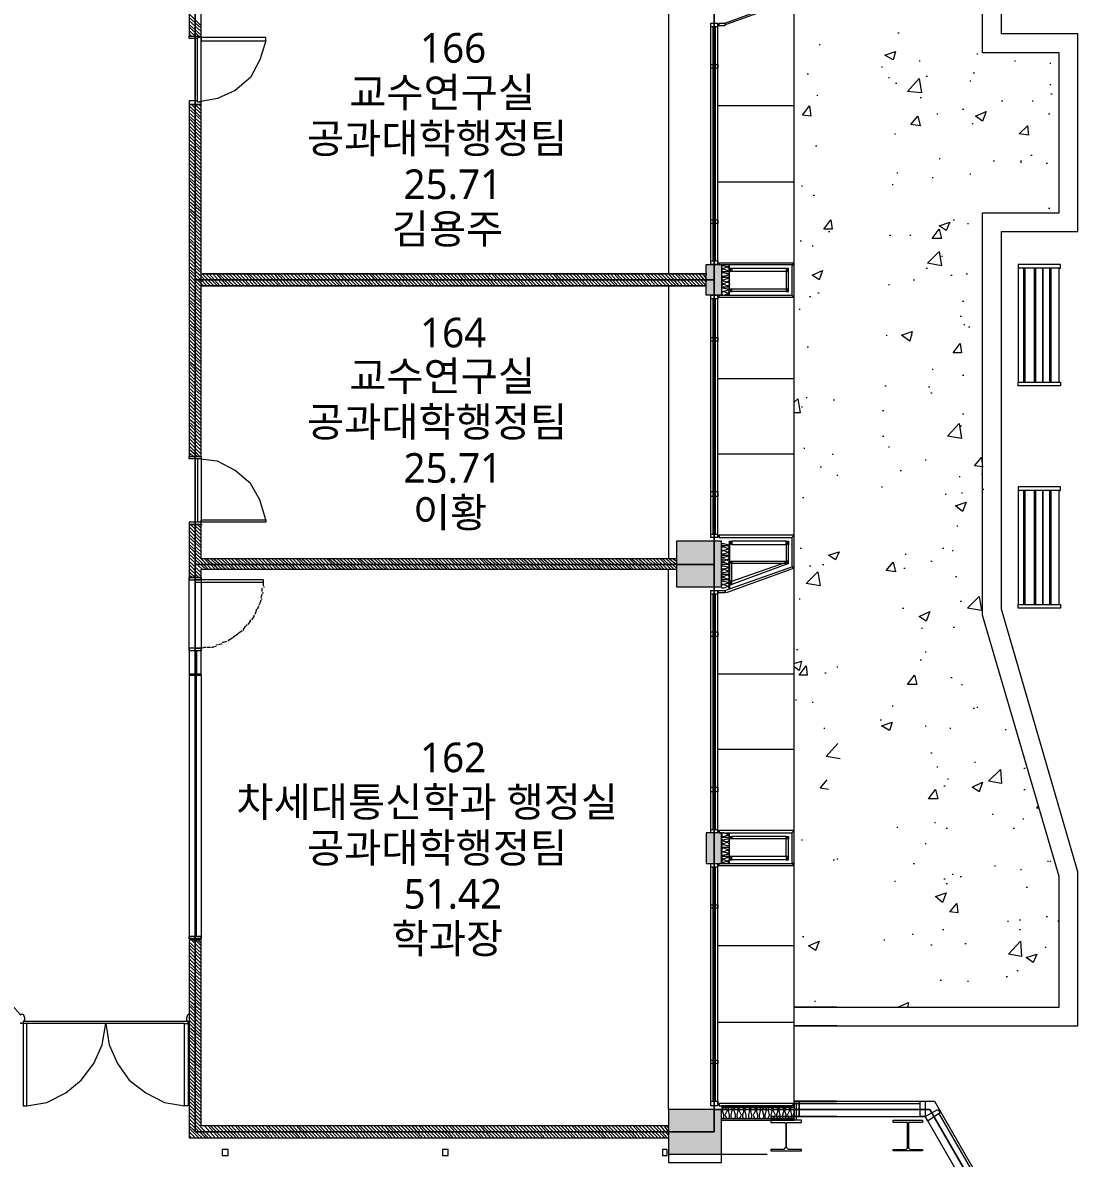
# Model space of a CAD drawing. Header units: millimetres. Extents: x -4011 to 126995, y -1911 to 106700.
# Drawn here: x 71821 to 85998, y 64624 to 79624 of the extents above; entities that cross this region are included whole.
import ezdxf

# ---------------------------------------------------------------- set-up
doc = ezdxf.new("R2010")
doc.units = ezdxf.units.MM
for name, color, linetype in [('PDF_문자', 7, 'Continuous'), ('PDF_솔리드 채우기', 7, 'Continuous'), ('PDF_형상', 7, 'Continuous')]:
    doc.layers.add(name, color=color, linetype=linetype)
doc.styles.add('PDF 맑은 고딕', font='malgun.ttf')

msp = doc.modelspace()

# ---------------------------------------------------------------- linework, layer by layer
at = {"layer": 'PDF_솔리드 채우기', "transparency": 33554559}
for points in [[(80845, 76430), (80907, 76430), (80907, 76430)], [(80845, 76430), (80907, 76430), (80907, 76430)], [(80845, 76430), (80907, 76430), (80907, 76430)], [(80845, 76430), (81000, 76430), (81000, 76430)], [(80845, 76430), (80907, 76430), (81000, 76430)], [(80845, 76430), (81016, 76430), (81016, 76430)], [(80845, 76430), (81016, 76430), (81016, 76430)], [(80845, 76430), (80845, 76026), (81047, 76026)], [(80845, 76430), (81047, 76430), (81047, 76026)], [(81000, 76430), (81016, 76430), (81016, 76430)], [(81000, 76430), (81016, 76430), (81016, 76430)], [(81000, 76430), (81016, 76430), (81016, 76430)], [(81016, 76430), (81047, 76430), (81047, 76430)], [(80845, 76026), (81047, 76026), (81047, 76026)], [(80456, 72777), (81047, 72777), (81047, 72777)], [(80456, 72777), (80456, 72171), (81047, 72171)], [(80456, 72777), (81047, 72777), (81047, 72171)], [(80456, 72171), (81047, 72171), (81047, 72171)], [(80845, 68922), (81047, 68922), (81047, 68922)], [(80845, 68922), (80845, 68518), (81047, 68518)], [(80845, 68922), (81047, 68922), (81047, 68518)], [(80845, 68518), (81047, 68518), (81047, 68518)], [(80347, 65269), (81047, 65269), (81047, 65269)], [(80347, 65269), (80347, 64679), (81047, 64679)], [(80347, 65269), (81047, 65269), (81047, 64679)], [(80347, 64679), (81047, 64679), (81047, 64679)]]:
    msp.add_solid(points, dxfattribs=at)
at = {"layer": 'PDF_형상', "lineweight": 5}
for points in [[(82570, 66373), (82010, 66373), (85756, 66373), (85756, 68409), (84746, 71876), (84746, 76865), (85756, 76865), (85756, 79477), (84746, 79477), (84746, 84466), (85756, 87933), (85756, 88974), (81047, 88974), (82570, 88974)], [(82570, 66622), (82010, 66622), (85508, 66622), (85508, 68347), (84497, 71798), (84497, 77114), (85508, 77114), (85508, 79228), (84497, 79228), (84497, 84544), (85508, 87995), (85508, 88725), (81047, 88725)], [(79321, 38969), (79321, 42668), (82959, 42668), (82959, 38969), (95938, 46539), (94570, 47005), (94399, 46912), (83798, 65269), (80953, 65269), (80953, 64974), (74098, 64974), (74098, 87731)], [(80953, 87731), (80953, 65269), (83798, 65269), (94399, 46912), (94570, 47005), (95938, 46539), (82959, 38969)], [(80456, 80052), (74176, 80052), (74176, 80503), (74021, 80503), (74021, 79446), (74176, 79446), (74176, 79896), (80456, 79896)], [(80347, 79896), (80347, 76306), (80487, 76150)], [(82010, 76446), (82010, 79927)], [(74021, 79741), (74176, 79585)], [(74021, 79694), (74176, 79554)], [(74021, 79648), (74176, 79508)], [(74021, 79601), (74176, 79461)], [(74021, 79570), (74145, 79446)], [(74021, 79523), (74098, 79446)], [(80907, 76430), (80907, 79617)], [(80938, 76477), (80938, 79570)], [(80969, 76477), (80969, 79570)], [(81000, 76430), (81000, 79617)], [(74021, 79477), (74052, 79446)], [(75031, 79383), (74953, 79135), (74829, 78902), (74627, 78731), (74394, 78622), (74130, 78575), (74130, 79430)], [(74176, 78575), (74176, 79430)], [(83378, 79492), (83394, 79492)], [(82337, 79337), (82352, 79337)], [(84420, 79212), (84435, 79212)], [(83658, 79119), (83674, 79119)], [(84917, 79119), (84933, 79119)], [(85383, 79088), (85399, 79088)], [(82181, 78948), (82197, 78948)], [(83161, 79041), (83176, 79041)], [(83254, 78902), (83269, 78902)], [(83751, 78917), (83767, 78917)], [(84373, 78964), (84389, 78964)], [(83347, 78824), (83363, 78824)], [(84326, 78855), (84342, 78855)], [(85383, 78808), (85399, 78808)], [(82306, 78668), (82321, 78668)], [(83674, 78637), (83689, 78637)], [(85399, 78684), (85415, 78684)], [(74021, 78528), (74176, 78373)], [(74021, 78482), (74176, 78342)], [(74052, 78544), (74176, 78420)], [(74098, 78544), (74176, 78466)], [(74145, 78544), (74176, 78513)], [(82010, 78528), (81000, 78528)], [(84233, 78482), (84249, 78482)], [(84746, 78591), (84762, 78591)], [(85150, 78591), (85166, 78591)], [(74021, 78435), (74176, 78295)], [(74021, 78389), (74176, 78249)], [(74021, 78358), (74176, 78202)], [(74021, 78311), (74176, 78155)], [(83891, 78420), (83907, 78420)], [(85368, 78420), (85383, 78420)], [(74021, 78264), (74176, 78109)], [(74021, 78218), (74176, 78062)], [(74021, 78171), (74176, 78016)], [(83332, 78155), (83347, 78155)], [(84358, 78295), (84373, 78295)], [(74021, 78124), (74176, 77969)], [(74021, 78078), (74176, 77938)], [(74021, 78031), (74176, 77891)], [(82290, 78000), (82306, 78000)], [(74021, 77984), (74176, 77845)], [(74021, 77953), (74176, 77798)], [(74021, 77907), (74176, 77751)], [(74021, 77860), (74176, 77705)], [(85135, 77876), (85150, 77876)], [(74021, 77813), (74176, 77658)], [(74021, 77767), (74176, 77611)], [(74021, 77720), (74176, 77565)], [(83922, 77829), (83938, 77829)], [(84637, 77798), (84653, 77798)], [(84995, 77798), (85010, 77798)], [(84995, 77782), (85010, 77782)], [(85337, 77767), (85352, 77767)], [(74021, 77674), (74176, 77534)], [(74021, 77627), (74176, 77487)], [(74021, 77580), (74176, 77440)], [(83363, 77642), (83378, 77642)], [(83829, 77580), (83845, 77580)], [(84326, 77627), (84342, 77627)], [(74021, 77549), (74176, 77394)], [(74021, 77503), (74176, 77347)], [(74021, 77456), (74176, 77301)], [(74021, 77409), (74176, 77254)], [(82010, 77518), (81000, 77518)], [(82104, 77471), (82119, 77471)], [(83301, 77487), (83316, 77487)], [(74021, 77363), (74176, 77207)], [(74021, 77316), (74176, 77161)], [(74021, 77269), (74176, 77130)], [(82259, 77347), (82275, 77347)], [(74021, 77223), (74176, 77083)], [(74021, 77176), (74176, 77036)], [(74021, 77145), (74176, 76990)], [(85368, 77176), (85383, 77176)], [(74021, 77098), (74176, 76943)], [(74021, 77052), (74176, 76896)], [(74021, 77005), (74176, 76850)], [(74021, 76959), (74176, 76803)], [(84109, 77021), (84124, 77021)], [(84295, 76974), (84311, 76974)], [(74021, 76912), (74176, 76756)], [(74021, 76865), (74176, 76725)], [(74021, 76819), (74176, 76679)], [(82461, 76865), (82477, 76865)], [(83269, 76819), (83285, 76819)], [(83534, 76819), (83549, 76819)], [(74021, 76772), (74176, 76632)], [(74021, 76741), (74176, 76585)], [(74021, 76694), (74176, 76539)], [(82088, 76741), (82104, 76741)], [(82244, 76679), (82259, 76679)], [(74021, 76648), (74176, 76492)], [(74021, 76601), (74176, 76446)], [(74021, 76554), (74176, 76399)], [(74021, 76508), (74176, 76352)], [(83953, 76539), (83969, 76539)], [(74021, 76461), (74176, 76321)], [(74021, 76415), (74176, 76275), (74301, 76150)], [(74021, 76368), (74176, 76228), (74254, 76150)], [(81155, 76337), (81187, 76383), (81187, 76337), (81155, 76337), (81155, 76383), (81187, 76383), (81902, 76383), (81933, 76383), (81902, 76337), (81933, 76337), (81933, 76383)], [(81902, 76383), (81902, 76337), (81902, 76104)], [(83751, 76383), (83767, 76383)], [(85508, 74876), (85508, 76383), (85523, 76383), (85523, 76430), (84964, 76430), (84964, 76383), (84979, 76383)], [(85508, 76383), (84964, 76383), (84964, 74876), (84979, 74876)], [(85041, 74876), (85041, 76383)], [(85057, 74876), (85057, 76383)], [(85181, 74876), (85181, 76383)], [(85197, 76383), (85197, 74876)], [(85383, 74876), (85383, 76383)], [(85399, 76383), (85399, 74876)], [(74021, 76337), (74176, 76181), (74207, 76150)], [(74021, 76290), (74176, 76135)], [(74021, 76244), (74176, 76088)], [(74176, 76306), (80845, 76306), (80845, 76290)], [(80705, 76306), (80845, 76150), (74176, 76150), (80845, 76150)], [(80845, 76306), (74192, 76306), (74347, 76150)], [(74238, 76306), (74394, 76150)], [(74285, 76306), (74425, 76150)], [(74332, 76306), (74471, 76150)], [(74378, 76306), (74518, 76150)], [(74409, 76306), (74565, 76150)], [(74456, 76306), (74611, 76150)], [(74503, 76306), (74658, 76150)], [(74549, 76306), (74705, 76150)], [(74596, 76306), (74751, 76150)], [(74642, 76306), (74798, 76150)], [(74689, 76306), (74829, 76150)], [(74736, 76306), (74876, 76150)], [(74782, 76306), (74922, 76150)], [(74813, 76306), (74969, 76150)], [(74860, 76306), (75016, 76150)], [(74907, 76306), (75062, 76150)], [(74953, 76306), (75109, 76150)], [(75000, 76306), (75155, 76150)], [(75047, 76306), (75202, 76150)], [(75093, 76306), (75233, 76150)], [(75140, 76306), (75280, 76150)], [(75187, 76306), (75326, 76150)], [(75218, 76306), (75373, 76150)], [(75264, 76306), (75420, 76150)], [(75311, 76306), (75466, 76150)], [(75358, 76306), (75513, 76150)], [(75404, 76306), (75560, 76150)], [(75451, 76306), (75606, 76150)], [(75497, 76306), (75637, 76150)], [(75544, 76306), (75684, 76150)], [(75591, 76306), (75731, 76150)], [(75622, 76306), (75777, 76150)], [(75668, 76306), (75824, 76150)], [(75715, 76306), (75870, 76150)], [(75762, 76306), (75917, 76150)], [(75808, 76306), (75964, 76150)], [(75855, 76306), (76010, 76150)], [(75902, 76306), (76041, 76150)], [(75948, 76306), (76088, 76150)], [(75995, 76306), (76135, 76150)], [(76026, 76306), (76181, 76150)], [(76073, 76306), (76228, 76150)], [(76119, 76306), (76275, 76150)], [(76166, 76306), (76321, 76150)], [(76212, 76306), (76368, 76150)], [(76259, 76306), (76415, 76150)], [(76306, 76306), (76446, 76150)], [(76352, 76306), (76492, 76150)], [(76399, 76306), (76539, 76150)], [(76430, 76306), (76585, 76150)], [(76477, 76306), (76632, 76150)], [(76523, 76306), (76679, 76150)], [(76570, 76306), (76725, 76150)], [(76617, 76306), (76772, 76150)], [(76663, 76306), (76819, 76150)], [(76710, 76306), (76850, 76150)], [(76756, 76306), (76896, 76150)], [(76803, 76306), (76943, 76150)], [(76834, 76306), (76990, 76150)], [(76881, 76306), (77036, 76150)], [(76927, 76306), (77083, 76150)], [(76974, 76306), (77130, 76150)], [(77021, 76306), (77176, 76150)], [(77067, 76306), (77223, 76150)], [(77114, 76306), (77254, 76150)], [(77161, 76306), (77301, 76150)], [(77207, 76306), (77347, 76150)], [(77238, 76306), (77394, 76150)], [(77285, 76306), (77440, 76150)], [(77332, 76306), (77487, 76150)], [(77378, 76306), (77534, 76150)], [(77425, 76306), (77580, 76150)], [(77471, 76306), (77627, 76150)], [(77518, 76306), (77658, 76150)], [(77565, 76306), (77705, 76150)], [(77611, 76306), (77751, 76150)], [(77642, 76306), (77798, 76150)], [(77689, 76306), (77845, 76150)], [(77736, 76306), (77891, 76150)], [(77782, 76306), (77938, 76150)], [(77829, 76306), (77984, 76150)], [(77876, 76306), (78031, 76150)], [(77922, 76306), (78062, 76150)], [(77969, 76306), (78109, 76150)], [(78016, 76306), (78155, 76150)], [(78047, 76306), (78202, 76150)], [(78093, 76306), (78249, 76150)], [(78140, 76306), (78295, 76150)], [(78187, 76306), (78342, 76150)], [(78233, 76306), (78389, 76150)], [(78280, 76306), (78435, 76150)], [(78326, 76306), (78466, 76150)], [(78373, 76306), (78513, 76150)], [(78420, 76306), (78560, 76150)], [(78451, 76306), (78606, 76150)], [(78497, 76306), (78653, 76150)], [(78544, 76306), (78699, 76150)], [(78591, 76306), (78746, 76150)], [(78637, 76306), (78793, 76150)], [(78684, 76306), (78839, 76150)], [(78731, 76306), (78870, 76150)], [(78777, 76306), (78917, 76150)], [(78824, 76306), (78964, 76150)], [(78855, 76306), (79010, 76150)], [(78902, 76306), (79057, 76150)], [(78948, 76306), (79104, 76150)], [(78995, 76306), (79150, 76150)], [(79041, 76306), (79197, 76150)], [(79088, 76306), (79244, 76150)], [(79135, 76306), (79275, 76150)], [(79181, 76306), (79321, 76150)], [(79228, 76306), (79368, 76150)], [(79259, 76306), (79415, 76150)], [(79306, 76306), (79461, 76150)], [(79352, 76306), (79508, 76150)], [(79399, 76306), (79554, 76150)], [(79446, 76306), (79601, 76150)], [(79492, 76306), (79648, 76150)], [(79539, 76306), (79679, 76150)], [(79585, 76306), (79725, 76150)], [(79632, 76306), (79772, 76150)], [(79663, 76306), (79819, 76150)], [(79710, 76306), (79865, 76150)], [(79756, 76306), (79912, 76150)], [(79803, 76306), (79959, 76150)], [(79850, 76306), (80005, 76150)], [(79896, 76306), (80052, 76150)], [(79943, 76306), (80083, 76150)], [(79990, 76306), (80130, 76150)], [(80036, 76306), (80176, 76150)], [(80067, 76306), (80223, 76150)], [(80114, 76306), (80269, 76150)], [(80161, 76306), (80316, 76150)], [(80207, 76306), (80363, 76150)], [(80254, 76306), (80409, 76150)], [(80301, 76306), (80456, 76150)], [(80394, 76306), (80534, 76150)], [(80440, 76306), (80580, 76150)], [(80471, 76306), (80627, 76150)], [(80518, 76306), (80674, 76150)], [(80565, 76306), (80720, 76150)], [(80611, 76306), (80767, 76150)], [(80658, 76306), (80813, 76150)], [(80751, 76306), (80845, 76197)], [(80798, 76306), (80845, 76244)], [(81902, 76337), (81187, 76337)], [(81933, 76104), (81933, 76337)], [(83580, 76228), (83596, 76228)], [(84078, 76290), (84093, 76290)], [(84280, 76306), (84295, 76306)], [(74021, 76197), (74176, 76041)], [(74021, 76150), (74176, 75995)], [(74021, 76104), (74176, 75948)], [(74021, 76057), (74176, 75917)], [(80347, 76150), (80347, 72544)], [(81902, 76073), (81187, 76073), (81155, 76104)], [(81933, 76073), (81902, 76104), (81187, 76104)], [(82321, 76057), (82337, 76057)], [(83254, 76166), (83269, 76166)], [(74021, 76010), (74176, 75870)], [(74021, 75964), (74176, 75824)], [(74021, 75933), (74176, 75777)], [(80907, 72824), (80907, 76026)], [(80938, 72870), (80938, 75979)], [(80969, 72870), (80969, 75979)], [(81000, 72824), (81000, 76026)], [(82010, 72855), (82010, 75995)], [(82212, 76010), (82228, 76010)], [(84233, 75948), (84249, 75948)], [(74021, 75886), (74176, 75731)], [(74021, 75839), (74176, 75684)], [(74021, 75793), (74176, 75637)], [(82073, 75839), (82088, 75839)], [(74021, 75746), (74176, 75591)], [(74021, 75699), (74176, 75544)], [(74021, 75653), (74176, 75513)], [(74021, 75606), (74176, 75466)], [(84202, 75746), (84218, 75746)], [(84249, 75637), (84264, 75637)], [(84311, 75606), (84326, 75606)], [(74021, 75560), (74176, 75420)], [(74021, 75528), (74176, 75373)], [(74021, 75482), (74176, 75326)], [(83223, 75497), (83238, 75497)], [(83549, 75497), (83565, 75497)], [(74021, 75435), (74176, 75280)], [(74021, 75389), (74176, 75233)], [(74021, 75342), (74176, 75187)], [(82181, 75342), (82197, 75342)], [(74021, 75295), (74176, 75140)], [(74021, 75249), (74176, 75109)], [(74021, 75202), (74176, 75062)], [(74021, 75155), (74176, 75016)], [(74021, 75124), (74176, 74969)], [(74021, 75078), (74176, 74922)], [(74021, 75031), (74176, 74876)], [(83829, 75047), (83845, 75047)], [(74021, 74984), (74176, 74829)], [(74021, 74938), (74176, 74782)], [(74021, 74891), (74176, 74736)], [(82010, 74922), (81000, 74922)], [(84233, 74969), (84249, 74969)], [(74021, 74845), (74176, 74705)], [(74021, 74798), (74176, 74658)], [(74021, 74751), (74176, 74611)], [(74021, 74720), (74176, 74565)], [(83207, 74829), (83223, 74829)], [(83782, 74813), (83798, 74813)], [(83813, 74736), (83829, 74736)], [(74021, 74674), (74176, 74518)], [(74021, 74627), (74176, 74471)], [(74021, 74580), (74176, 74425)], [(82010, 74611), (82057, 74658), (82088, 74471), (82010, 74471)], [(82166, 74674), (82181, 74674)], [(82523, 74642), (82539, 74642)], [(74021, 74534), (74176, 74378)], [(74021, 74487), (74176, 74332)], [(74021, 74440), (74176, 74301)], [(82104, 74549), (82119, 74549)], [(83176, 74503), (83192, 74503)], [(84233, 74456), (84249, 74456)], [(74021, 74394), (74176, 74254)], [(74021, 74347), (74176, 74207)], [(74021, 74316), (74176, 74161)], [(74021, 74269), (74176, 74114)], [(84202, 74301), (84218, 74301)], [(74021, 74223), (74176, 74067)], [(74021, 74176), (74176, 74021)], [(74021, 74130), (74176, 73974)], [(83176, 74161), (83192, 74161)], [(74021, 74083), (74176, 73927)], [(74021, 74036), (74161, 73896)], [(74021, 73990), (74130, 73896)], [(82135, 74005), (82150, 74005)], [(83254, 74021), (83269, 74021)], [(74021, 73943), (74083, 73896)], [(74021, 73912), (74036, 73896)], [(75031, 73057), (74953, 73321), (74829, 73539), (74627, 73710), (74394, 73834), (74130, 73865), (74130, 73026)], [(74176, 73865), (74176, 73026)], [(82010, 73927), (81000, 73927)], [(82508, 73927), (82523, 73927)], [(83736, 73850), (83751, 73850)], [(82352, 73756), (82368, 73756)], [(83409, 73710), (83425, 73710)], [(84482, 73663), (84497, 73663)], [(82570, 73648), (82585, 73648)], [(84187, 73632), (84202, 73632)], [(82119, 73352), (82135, 73352)], [(83161, 73492), (83176, 73492)], [(84000, 73399), (84016, 73399)], [(84218, 73415), (84233, 73415)], [(84497, 73461), (84513, 73461)], [(85508, 71938), (85508, 73446), (85523, 73446), (85523, 73492), (84964, 73492), (84964, 73446), (84979, 73446)], [(85508, 73446), (84964, 73446), (84964, 71938), (84979, 71938)], [(85041, 71938), (85041, 73446)], [(85057, 71938), (85057, 73446)], [(85181, 71938), (85181, 73446)], [(85197, 73446), (85197, 71938)], [(85383, 71938), (85383, 73446)], [(85399, 73446), (85399, 71938)], [(80456, 72544), (74176, 72544), (74176, 72995), (74021, 72995), (74021, 72295), (74176, 72295), (74176, 72404), (80456, 72404)], [(74021, 72964), (74176, 72808)], [(74021, 72917), (74176, 72762)], [(74036, 72995), (74176, 72855)], [(74083, 72995), (74176, 72902)], [(74130, 72995), (74176, 72948)], [(74176, 72995), (74192, 72995)], [(84155, 72979), (84171, 72979)], [(74021, 72870), (74176, 72715)], [(74021, 72824), (74176, 72684)], [(74021, 72777), (74176, 72637)], [(81155, 72777), (81155, 72140), (81155, 72155), (81140, 72171), (81124, 72171), (81078, 72155), (81062, 72155), (81047, 72171), (81047, 72187), (81062, 72202), (81078, 72202), (81062, 72202), (81047, 72218), (81047, 72233), (81062, 72249), (81078, 72249), (81124, 72233), (81140, 72233), (81155, 72249), (81140, 72264), (81124, 72264), (81078, 72264), (81062, 72264), (81047, 72264), (81047, 72280), (81062, 72295), (81078, 72295), (81124, 72280), (81140, 72280), (81155, 72295), (81140, 72326), (81124, 72326), (81078, 72311), (81062, 72311), (81047, 72326), (81047, 72342), (81062, 72342), (81078, 72342), (81124, 72342), (81140, 72342), (81155, 72358), (81140, 72373), (81124, 72373), (81078, 72358), (81062, 72358), (81047, 72373), (81047, 72389), (81062, 72389), (81078, 72404), (81062, 72404), (81047, 72420), (81047, 72435), (81062, 72451), (81078, 72451), (81124, 72435), (81140, 72435), (81155, 72451), (81140, 72466), (81124, 72466), (81078, 72466), (81062, 72466), (81047, 72466), (81047, 72482), (81062, 72497), (81078, 72497), (81124, 72482), (81140, 72482), (81155, 72497), (81140, 72513), (81124, 72528), (81078, 72513), (81062, 72513), (81047, 72513), (81047, 72528), (81062, 72544), (81078, 72544), (81124, 72528), (81140, 72544), (81155, 72560), (81140, 72575), (81124, 72575), (81078, 72560), (81062, 72560), (81047, 72575), (81047, 72591), (81062, 72591), (81078, 72591), (81124, 72591), (81140, 72591), (81155, 72606), (81140, 72622), (81124, 72622), (81078, 72606), (81062, 72606), (81047, 72622), (81047, 72637), (81062, 72653), (81078, 72653), (81062, 72653), (81047, 72668), (81047, 72684), (81062, 72699), (81078, 72699), (81124, 72684), (81140, 72684), (81155, 72699), (81140, 72715), (81124, 72715), (81078, 72715), (81062, 72715), (81047, 72715), (81047, 72731), (81062, 72746), (81078, 72746), (81124, 72731), (81140, 72731), (81155, 72746)], [(81902, 72777), (81187, 72777), (81155, 72731)], [(81933, 72777), (81902, 72731)], [(74021, 72731), (74176, 72591)], [(74021, 72699), (74316, 72404)], [(74021, 72653), (74269, 72404)], [(74021, 72606), (74238, 72404)], [(81187, 72731), (81902, 72731), (81902, 72513), (81933, 72482), (81187, 72202), (81155, 72249)], [(81933, 72513), (81933, 72731)], [(82088, 72684), (82104, 72684)], [(83472, 72606), (83487, 72606)], [(83969, 72684), (83984, 72684)], [(84093, 72653), (84109, 72653)], [(74021, 72560), (74192, 72404)], [(74021, 72513), (74176, 72358)], [(74021, 72466), (74176, 72311)], [(74223, 72544), (74363, 72404)], [(74254, 72544), (74409, 72404)], [(74301, 72544), (74456, 72404)], [(74347, 72544), (74503, 72404)], [(74394, 72544), (74549, 72404)], [(74440, 72544), (74596, 72404)], [(74487, 72544), (74627, 72404)], [(74534, 72544), (74674, 72404)], [(74580, 72544), (74720, 72404)], [(74627, 72544), (74767, 72404)], [(74658, 72544), (74813, 72404)], [(74705, 72544), (74860, 72404)], [(74751, 72544), (74907, 72404)], [(74798, 72544), (74953, 72404)], [(74845, 72544), (75000, 72404)], [(74891, 72544), (75031, 72404)], [(74938, 72544), (75078, 72404)], [(74984, 72544), (75124, 72404)], [(75031, 72544), (75171, 72404)], [(75062, 72544), (75218, 72404)], [(75109, 72544), (75264, 72404)], [(75155, 72544), (75311, 72404)], [(75202, 72544), (75358, 72404)], [(75249, 72544), (75404, 72404)], [(75295, 72544), (75435, 72404)], [(75342, 72544), (75482, 72404)], [(75389, 72544), (75528, 72404)], [(75435, 72544), (75575, 72404)], [(75466, 72544), (75622, 72404)], [(75513, 72544), (75668, 72404)], [(75560, 72544), (75715, 72404)], [(75606, 72544), (75762, 72404)], [(75653, 72544), (75808, 72404)], [(75699, 72544), (75839, 72404)], [(75746, 72544), (75886, 72404)], [(75793, 72544), (75933, 72404)], [(75839, 72544), (75979, 72404)], [(75870, 72544), (76026, 72404)], [(75917, 72544), (76073, 72404)], [(75964, 72544), (76119, 72404)], [(76010, 72544), (76166, 72404)], [(76057, 72544), (76212, 72404)], [(76104, 72544), (76244, 72404)], [(76150, 72544), (76290, 72404)], [(76197, 72544), (76337, 72404)], [(76244, 72544), (76383, 72404)], [(76275, 72544), (76430, 72404)], [(76321, 72544), (76477, 72404)], [(76368, 72544), (76523, 72404)], [(76415, 72544), (76570, 72404)], [(76461, 72544), (76617, 72404)], [(76508, 72544), (76648, 72404)], [(76554, 72544), (76694, 72404)], [(76601, 72544), (76741, 72404)], [(76648, 72544), (76788, 72404)], [(76679, 72544), (76834, 72404)], [(76725, 72544), (76881, 72404)], [(76772, 72544), (76927, 72404)], [(76819, 72544), (76974, 72404)], [(76865, 72544), (77021, 72404)], [(76912, 72544), (77052, 72404)], [(76959, 72544), (77098, 72404)], [(77005, 72544), (77145, 72404)], [(77052, 72544), (77192, 72404)], [(77083, 72544), (77238, 72404)], [(77130, 72544), (77285, 72404)], [(77176, 72544), (77332, 72404)], [(77223, 72544), (77378, 72404)], [(77269, 72544), (77425, 72404)], [(77316, 72544), (77456, 72404)], [(77363, 72544), (77503, 72404)], [(77409, 72544), (77549, 72404)], [(77456, 72544), (77596, 72404)], [(77487, 72544), (77642, 72404)], [(77534, 72544), (77689, 72404)], [(77580, 72544), (77736, 72404)], [(77627, 72544), (77782, 72404)], [(77674, 72544), (77829, 72404)], [(77720, 72544), (77860, 72404)], [(77767, 72544), (77907, 72404)], [(77813, 72544), (77953, 72404)], [(77860, 72544), (78000, 72404)], [(77891, 72544), (78047, 72404)], [(77938, 72544), (78093, 72404)], [(77984, 72544), (78140, 72404)], [(78031, 72544), (78187, 72404)], [(78078, 72544), (78233, 72404)], [(78124, 72544), (78264, 72404)], [(78171, 72544), (78311, 72404)], [(78218, 72544), (78358, 72404)], [(78249, 72544), (78404, 72404)], [(78295, 72544), (78451, 72404)], [(78342, 72544), (78497, 72404)], [(78389, 72544), (78544, 72404)], [(78435, 72544), (78591, 72404)], [(78482, 72544), (78637, 72404)], [(78528, 72544), (78668, 72404)], [(78575, 72544), (78715, 72404)], [(78622, 72544), (78762, 72404)], [(78653, 72544), (78808, 72404)], [(78699, 72544), (78855, 72404)], [(78746, 72544), (78902, 72404)], [(78793, 72544), (78948, 72404)], [(78839, 72544), (78995, 72404)], [(78886, 72544), (79041, 72404)], [(78933, 72544), (79073, 72404)], [(78979, 72544), (79119, 72404)], [(79026, 72544), (79166, 72404)], [(79057, 72544), (79212, 72404)], [(79104, 72544), (79259, 72404)], [(79150, 72544), (79306, 72404)], [(79197, 72544), (79352, 72404)], [(79244, 72544), (79399, 72404)], [(79290, 72544), (79446, 72404)], [(79337, 72544), (79477, 72404)], [(79383, 72544), (79523, 72404)], [(79430, 72544), (79570, 72404)], [(79461, 72544), (79617, 72404)], [(79508, 72544), (79663, 72404)], [(79554, 72544), (79710, 72404)], [(79601, 72544), (79756, 72404)], [(79648, 72544), (79803, 72404)], [(79694, 72544), (79850, 72404)], [(79741, 72544), (79881, 72404)], [(79788, 72544), (79927, 72404)], [(79834, 72544), (79974, 72404)], [(79865, 72544), (80021, 72404)], [(79912, 72544), (80067, 72404)], [(79959, 72544), (80114, 72404)], [(80005, 72544), (80161, 72404)], [(80052, 72544), (80207, 72404)], [(80098, 72544), (80254, 72404)], [(80145, 72544), (80285, 72404)], [(80192, 72544), (80332, 72404)], [(80238, 72544), (80378, 72404)], [(80269, 72544), (80425, 72404)], [(80316, 72544), (80456, 72420)], [(80363, 72544), (80456, 72466)], [(80409, 72544), (80456, 72513)], [(81187, 72233), (81187, 72482), (81155, 72482), (81155, 72513), (81187, 72513), (81187, 72482), (81155, 72513), (81902, 72513)], [(81902, 72482), (81155, 72482), (81155, 72233)], [(81187, 72249), (81902, 72497)], [(82212, 72451), (82228, 72451)], [(82383, 72466), (82399, 72466)], [(83813, 72513), (83829, 72513)], [(74021, 72420), (74145, 72295)], [(74021, 72373), (74098, 72295)], [(74021, 72326), (74067, 72295)], [(80347, 65269), (80347, 72404)], [(82010, 68953), (82010, 72420)], [(83456, 72420), (83472, 72420)], [(84140, 72311), (84155, 72311)], [(74021, 71332), (74021, 72295), (74021, 72264), (74176, 72264), (74176, 72295), (74021, 72295)], [(74036, 72295), (74161, 72295), (74036, 72295)], [(74176, 72295), (74176, 71332)], [(74984, 72109), (74984, 72155)], [(75000, 72187), (75000, 72233)], [(75000, 72171), (75016, 72171)], [(74953, 71953), (74969, 72000)], [(74969, 72031), (74984, 72078)], [(74969, 72016), (74984, 72016)], [(74984, 72093), (75000, 72093)], [(80907, 68922), (80907, 72124)], [(80938, 68969), (80938, 72078)], [(80969, 68969), (80969, 72078)], [(81000, 68922), (81000, 72124), (81093, 72124), (81093, 72093), (81000, 72093)], [(82073, 72016), (82088, 72016)], [(74891, 71813), (74907, 71860), (74907, 71876)], [(74922, 71876), (74938, 71922)], [(74938, 71938), (74953, 71938)], [(83440, 71891), (83456, 71891)], [(84202, 71984), (84218, 71984)], [(74798, 71674), (74829, 71720), (74829, 71736)], [(74845, 71736), (74876, 71782), (74876, 71798)], [(74534, 71456), (74549, 71472), (74596, 71503), (74611, 71518), (74658, 71549), (74674, 71565), (74720, 71596)], [(74736, 71596), (74736, 71611), (74767, 71658)], [(74782, 71658), (74782, 71674)], [(83689, 71627), (83705, 71627)], [(84109, 71642), (84124, 71642)], [(74378, 71409), (74394, 71409)], [(74409, 71409), (74456, 71425)], [(74456, 71440), (74471, 71440), (74518, 71456)], [(74098, 71363), (74145, 71363), (74161, 71363)], [(74176, 71363), (74223, 71378), (74238, 71378)], [(74254, 71378), (74301, 71378)], [(74316, 71378), (74332, 71378), (74378, 71394)], [(82041, 71347), (82057, 71347)], [(83736, 71316), (83751, 71316)], [(82010, 71161), (82104, 71192), (82073, 71067), (82010, 71114)], [(82570, 71114), (82585, 71114)], [(83674, 71207), (83689, 71207)], [(74021, 71005), (74021, 67554), (74176, 67554), (74176, 67523), (74021, 67523), (74021, 67554), (74021, 67523), (74176, 67523), (74176, 67554), (74021, 67554), (74021, 67523), (74176, 67523), (74176, 67554), (74021, 67554)], [(74098, 67554), (74098, 71005)], [(74114, 67554), (74114, 71005)], [(74176, 71005), (74176, 67554)], [(82010, 71021), (81000, 71021)], [(82415, 71036), (82430, 71036)], [(84078, 70974), (84093, 70974)], [(84218, 70881), (84233, 70881)], [(82026, 70679), (82041, 70679)], [(82244, 70648), (82259, 70648)], [(83301, 70601), (83316, 70601)], [(84373, 70570), (84389, 70570)], [(84420, 70585), (84435, 70585)], [(83145, 70415), (83161, 70415)], [(82399, 70306), (82415, 70306)], [(83736, 70337), (83751, 70337)], [(84062, 70306), (84078, 70306)], [(84793, 70290), (84808, 70290)], [(82617, 69902), (82430, 69933), (82585, 70104)], [(82010, 70026), (81000, 70026)], [(83813, 69979), (83829, 69979)], [(83891, 69793), (83907, 69793)], [(84389, 69855), (84404, 69855)], [(85041, 69777), (85057, 69777)], [(82461, 69497), (82352, 69513), (82446, 69622)], [(84031, 69637), (84047, 69637)], [(83984, 69544), (84000, 69544)], [(85041, 69497), (85057, 69497)], [(84622, 69171), (84637, 69171)], [(85244, 69249), (85212, 69249), (85228, 69280)], [(83363, 69000), (83378, 69000)], [(83860, 69062), (83876, 69062)], [(85026, 69109), (85041, 69109)], [(81902, 68876), (81187, 68876), (81155, 68845)], [(81933, 68876), (81902, 68845)], [(84016, 68984), (84031, 68984)], [(84902, 68984), (84917, 68984)], [(81902, 68611), (81902, 68845), (81187, 68845)], [(81933, 68611), (81933, 68845)], [(82104, 68829), (82119, 68829)], [(83736, 68782), (83751, 68782)], [(81902, 68565), (81187, 68565), (81155, 68611)], [(81933, 68565), (81902, 68611), (81187, 68611)], [(82523, 68565), (82539, 68565)], [(82570, 68580), (82585, 68580)], [(80907, 65316), (80907, 68518)], [(80938, 65378), (80938, 68471)], [(80969, 65378), (80969, 68471)], [(81000, 65316), (81000, 68518)], [(82010, 65347), (82010, 68503)], [(83580, 68518), (83596, 68518)], [(84653, 68487), (84668, 68487)], [(84995, 68440), (85010, 68440)], [(85352, 68549), (85368, 68549)], [(85383, 68549), (85399, 68549)], [(83332, 68285), (83347, 68285)], [(83984, 68316), (84000, 68316)], [(84016, 68254), (84031, 68254)], [(84093, 68378), (84109, 68378)], [(84202, 68347), (84218, 68347)], [(85073, 68207), (85088, 68207)], [(85337, 67819), (85352, 67819)], [(84824, 67756), (84839, 67756)], [(84979, 67772), (84995, 67772)], [(80347, 65052), (74176, 65052), (74176, 67508), (74021, 67508), (74021, 64896), (80347, 64896)], [(74052, 67508), (74176, 67383)], [(74098, 67508), (74176, 67430)], [(74130, 67508), (74176, 67461)], [(82119, 67554), (82135, 67554)], [(83192, 67508), (83207, 67508)], [(83565, 67585), (83580, 67585)], [(83969, 67648), (83984, 67648)], [(84979, 67648), (84995, 67648)], [(74021, 67477), (74176, 67337)], [(74021, 67446), (74176, 67290)], [(74021, 67399), (74176, 67244)], [(74021, 67352), (74176, 67197)], [(82010, 67430), (81000, 67430)], [(82306, 67430), (82321, 67430)], [(83813, 67446), (83829, 67446)], [(84264, 67461), (84280, 67461)], [(85321, 67415), (85337, 67415)], [(74021, 67306), (74176, 67150)], [(74021, 67259), (74176, 67104)], [(74021, 67212), (74176, 67057)], [(74021, 67166), (74176, 67026)], [(74021, 67119), (74176, 66979)], [(74021, 67073), (74176, 66933)], [(84948, 67104), (84964, 67104)], [(74021, 67041), (74176, 66886)], [(74021, 66995), (74176, 66839)], [(74021, 66948), (74176, 66793)], [(74021, 66902), (74176, 66746)], [(83938, 66979), (83953, 66979)], [(84295, 66964), (84311, 66964)], [(84808, 67026), (84824, 67026)], [(74021, 66855), (74176, 66699)], [(74021, 66808), (74176, 66653)], [(74021, 66762), (74176, 66622)], [(71658, 66668), (71798, 66513), (71798, 66528), (71829, 66528), (71845, 66482), (71845, 66435), (71829, 66435), (71829, 66404), (71798, 66404), (71798, 66420)], [(74021, 66715), (74176, 66575)], [(74021, 66668), (74176, 66528)], [(74021, 66637), (74176, 66482)], [(82275, 66699), (82290, 66699)], [(83394, 66622), (83378, 66622), (83518, 66684), (83503, 66622)], [(74021, 66420), (74021, 66404), (74005, 66404), (74005, 66435), (73990, 66435), (73990, 66482), (74005, 66528), (74021, 66528), (74021, 66513)], [(74021, 66591), (74176, 66435)], [(74021, 66544), (74176, 66389)], [(74021, 66497), (74176, 66342)], [(74021, 66451), (74176, 66295)], [(71845, 66435), (73990, 66435)], [(73959, 66404), (71876, 66404)], [(71876, 65316), (72140, 65363), (72389, 65487), (72591, 65658), (72762, 65876), (72870, 66124), (72917, 66404), (72964, 66124), (73073, 65876), (73228, 65658), (73446, 65487), (73694, 65363), (73959, 65316)], [(74021, 66404), (74176, 66249)], [(74021, 66358), (74176, 66218)], [(74021, 66311), (74176, 66171)], [(82010, 66420), (81000, 66420)], [(74021, 66264), (74176, 66124)], [(74021, 66233), (74176, 66078)], [(74021, 66187), (74176, 66031)], [(74021, 66140), (74176, 65984)], [(74021, 66093), (74176, 65938)], [(74021, 66047), (74176, 65891)], [(74021, 66000), (74176, 65845)], [(74021, 65953), (74176, 65813)], [(74021, 65907), (74176, 65767)], [(74021, 65860), (74176, 65720)], [(74021, 65829), (74176, 65674)], [(74021, 65782), (74176, 65627)], [(74021, 65736), (74176, 65580)], [(74021, 65689), (74176, 65534)], [(74021, 65642), (74176, 65487)], [(74021, 65596), (74176, 65440)], [(74021, 65549), (74176, 65409)], [(74021, 65503), (74176, 65363)], [(74021, 65456), (74176, 65316)], [(74021, 65425), (74176, 65269)], [(74021, 65378), (74176, 65223)], [(74021, 65332), (74176, 65176)], [(74021, 65285), (74176, 65130)], [(81047, 65269), (80347, 65269), (80347, 64679), (81653, 64679)], [(81047, 65130), (82010, 65130), (82010, 65316), (81047, 65316)], [(81047, 65301), (82010, 65301)], [(82570, 65378), (82010, 65378), (83860, 65378), (88570, 57187), (88570, 57093), (88399, 57093), (88383, 57140), (88554, 57233)], [(82570, 65347), (82010, 65347), (83674, 65347)], [(82041, 65130), (82041, 65363)], [(74021, 65238), (74176, 65083)], [(74021, 65192), (74316, 64896)], [(74021, 65145), (74269, 64896)], [(82570, 65176), (81715, 65176), (83736, 65176), (88399, 57093)], [(83922, 65207), (84560, 64104)], [(74021, 65098), (74238, 64896)], [(74021, 65052), (74192, 64896)], [(74021, 65021), (74145, 64896)], [(74021, 64974), (74098, 64896)], [(74223, 65052), (74363, 64896)], [(74269, 65052), (74409, 64896)], [(74301, 65052), (74456, 64896)], [(74347, 65052), (74503, 64896)], [(74394, 65052), (74549, 64896)], [(74440, 65052), (74596, 64896)], [(74487, 65052), (74642, 64896)], [(74534, 65052), (74674, 64896)], [(74580, 65052), (74720, 64896)], [(74627, 65052), (74767, 64896)], [(74658, 65052), (74813, 64896)], [(74705, 65052), (74860, 64896)], [(74751, 65052), (74907, 64896)], [(74798, 65052), (74953, 64896)], [(74845, 65052), (75000, 64896)], [(74891, 65052), (75047, 64896)], [(74938, 65052), (75078, 64896)], [(74984, 65052), (75124, 64896)], [(75031, 65052), (75171, 64896)], [(75062, 65052), (75218, 64896)], [(75109, 65052), (75264, 64896)], [(75155, 65052), (75311, 64896)], [(75202, 65052), (75358, 64896)], [(75249, 65052), (75404, 64896)], [(75295, 65052), (75451, 64896)], [(75342, 65052), (75482, 64896)], [(75389, 65052), (75528, 64896)], [(75435, 65052), (75575, 64896)], [(75466, 65052), (75622, 64896)], [(75513, 65052), (75668, 64896)], [(75560, 65052), (75715, 64896)], [(75606, 65052), (75762, 64896)], [(75653, 65052), (75808, 64896)], [(75699, 65052), (75855, 64896)], [(75746, 65052), (75886, 64896)], [(75793, 65052), (75933, 64896)], [(75839, 65052), (75979, 64896)], [(75870, 65052), (76026, 64896)], [(75917, 65052), (76073, 64896)], [(75964, 65052), (76119, 64896)], [(76010, 65052), (76166, 64896)], [(76057, 65052), (76212, 64896)], [(76104, 65052), (76259, 64896)], [(76150, 65052), (76290, 64896)], [(76197, 65052), (76337, 64896)], [(76244, 65052), (76383, 64896)], [(76275, 65052), (76430, 64896)], [(76321, 65052), (76477, 64896)], [(76368, 65052), (76523, 64896)], [(76415, 65052), (76570, 64896)], [(76461, 65052), (76617, 64896)], [(76508, 65052), (76663, 64896)], [(76554, 65052), (76694, 64896)], [(76601, 65052), (76741, 64896)], [(76648, 65052), (76788, 64896)], [(76679, 65052), (76834, 64896)], [(76725, 65052), (76881, 64896)], [(76772, 65052), (76927, 64896)], [(76819, 65052), (76974, 64896)], [(76865, 65052), (77021, 64896)], [(76912, 65052), (77067, 64896)], [(76959, 65052), (77098, 64896)], [(77005, 65052), (77145, 64896)], [(77052, 65052), (77192, 64896)], [(77083, 65052), (77238, 64896)], [(77130, 65052), (77285, 64896)], [(77176, 65052), (77332, 64896)], [(77223, 65052), (77378, 64896)], [(77269, 65052), (77425, 64896)], [(77316, 65052), (77471, 64896)], [(77363, 65052), (77503, 64896)], [(77409, 65052), (77549, 64896)], [(77456, 65052), (77596, 64896)], [(77487, 65052), (77642, 64896)], [(77534, 65052), (77689, 64896)], [(77580, 65052), (77736, 64896)], [(77627, 65052), (77782, 64896)], [(77674, 65052), (77829, 64896)], [(77720, 65052), (77876, 64896)], [(77767, 65052), (77907, 64896)], [(77813, 65052), (77953, 64896)], [(77860, 65052), (78000, 64896)], [(77891, 65052), (78047, 64896)], [(77938, 65052), (78093, 64896)], [(77984, 65052), (78140, 64896)], [(78031, 65052), (78187, 64896)], [(78078, 65052), (78233, 64896)], [(78124, 65052), (78280, 64896)], [(78171, 65052), (78311, 64896)], [(78218, 65052), (78358, 64896)], [(78264, 65052), (78404, 64896)], [(78295, 65052), (78451, 64896)], [(78342, 65052), (78497, 64896)], [(78389, 65052), (78544, 64896)], [(78435, 65052), (78591, 64896)], [(78482, 65052), (78637, 64896)], [(78528, 65052), (78684, 64896)], [(78575, 65052), (78715, 64896)], [(78622, 65052), (78762, 64896)], [(78668, 65052), (78808, 64896)], [(78699, 65052), (78855, 64896)], [(78746, 65052), (78902, 64896)], [(78793, 65052), (78948, 64896)], [(78839, 65052), (78995, 64896)], [(78886, 65052), (79041, 64896)], [(78933, 65052), (79088, 64896)], [(78979, 65052), (79119, 64896)], [(79026, 65052), (79166, 64896)], [(79073, 65052), (79212, 64896)], [(79104, 65052), (79259, 64896)], [(79150, 65052), (79306, 64896)], [(79197, 65052), (79352, 64896)], [(79244, 65052), (79399, 64896)], [(79290, 65052), (79446, 64896)], [(79337, 65052), (79492, 64896)], [(79383, 65052), (79523, 64896)], [(79430, 65052), (79570, 64896)], [(79477, 65052), (79617, 64896)], [(79508, 65052), (79663, 64896)], [(79554, 65052), (79710, 64896)], [(79601, 65052), (79756, 64896)], [(79648, 65052), (79803, 64896)], [(79694, 65052), (79850, 64896)], [(79741, 65052), (79896, 64896)], [(79788, 65052), (79927, 64896)], [(79834, 65052), (79974, 64896)], [(79881, 65052), (80021, 64896)], [(79912, 65052), (80067, 64896)], [(79959, 65052), (80114, 64896)], [(80005, 65052), (80161, 64896)], [(80052, 65052), (80207, 64896)], [(80098, 65052), (80254, 64896)], [(80145, 65052), (80301, 64896)], [(80192, 65052), (80332, 64896)], [(80238, 65052), (80347, 64927)], [(80285, 65052), (80347, 64974)], [(80316, 65052), (80347, 65021)], [(74021, 64927), (74052, 64896)]]:
    msp.add_lwpolyline(points, dxfattribs=at)
for points in [[(74098, 79974), (74098, 76228), (80953, 76228), (80953, 79974)], [(81109, 79601), (81093, 79617), (81979, 79943), (82010, 79927)], [(80907, 79570), (80907, 79617), (81000, 79617), (81000, 79570)], [(81016, 79617), (81093, 79617), (81093, 79585), (81016, 79585)], [(74021, 79446), (74176, 79446), (74176, 79430), (74130, 79430), (74130, 79415), (74021, 79415)], [(75031, 79430), (74176, 79430), (74176, 79383), (75031, 79383)], [(83347, 79244), (83316, 79135), (83207, 79197)], [(80907, 79026), (80907, 79073), (81000, 79073), (81000, 79026)], [(83689, 78699), (83503, 78715), (83658, 78886)], [(74021, 78544), (74176, 78544), (74176, 78575), (74130, 78575), (74130, 78591), (74021, 78591)], [(74176, 73896), (74176, 78544), (74021, 78544), (74021, 73896)], [(82212, 78528), (82228, 78389), (82119, 78404)], [(84544, 78451), (84497, 78326), (84404, 78389)], [(83642, 78389), (83674, 78264), (83549, 78280)], [(85088, 78264), (85104, 78140), (84979, 78155)], [(80907, 76974), (80907, 77021), (81000, 77021), (81000, 76974)], [(82492, 77021), (82508, 76896), (82399, 76896)], [(84062, 76990), (84016, 76881), (83922, 76943)], [(83922, 76896), (83953, 76772), (83829, 76772)], [(83953, 76415), (83767, 76446), (83922, 76601)], [(81047, 76026), (80845, 76026), (80845, 76430), (81047, 76430)], [(80907, 76430), (80907, 76477), (81000, 76477), (81000, 76430)], [(81979, 76430), (82010, 76446), (81016, 76446), (81016, 76430)], [(81155, 76430), (81140, 76399), (81124, 76399), (81078, 76415), (81062, 76415), (81047, 76399), (81047, 76383), (81062, 76383), (81078, 76383), (81124, 76399), (81140, 76383), (81155, 76368), (81140, 76352), (81124, 76352), (81078, 76368), (81062, 76368), (81047, 76352), (81047, 76337), (81062, 76337), (81078, 76337), (81124, 76337), (81140, 76337), (81155, 76321), (81140, 76306), (81124, 76306), (81078, 76321), (81062, 76321), (81047, 76306), (81047, 76290), (81062, 76275), (81078, 76275), (81124, 76290), (81140, 76290), (81155, 76275), (81140, 76259), (81124, 76259), (81078, 76259), (81062, 76259), (81047, 76259), (81047, 76244), (81062, 76228), (81078, 76228), (81124, 76244), (81140, 76244), (81155, 76228), (81140, 76212), (81124, 76197), (81078, 76212), (81062, 76212), (81047, 76212), (81047, 76197), (81062, 76181), (81078, 76181), (81124, 76197), (81140, 76197), (81155, 76166), (81140, 76150), (81124, 76150), (81078, 76166), (81062, 76166), (81047, 76150), (81047, 76135), (81062, 76135), (81078, 76135), (81124, 76135), (81140, 76135), (81155, 76119), (81140, 76104), (81124, 76104), (81078, 76119), (81062, 76119), (81047, 76104), (81047, 76088), (81062, 76073), (81078, 76073), (81062, 76073), (81047, 76057), (81047, 76041), (81062, 76026), (81078, 76026), (81124, 76041), (81140, 76041), (81155, 76026)], [(81979, 76026), (82010, 75995), (82010, 76446), (81979, 76415)], [(82383, 76352), (82337, 76228), (82244, 76290)], [(85290, 74876), (85290, 76383)], [(74098, 76228), (74098, 72466), (80953, 72466), (80953, 76228)], [(81078, 76073), (81124, 76057), (81140, 76057), (81155, 76073), (81140, 76088), (81124, 76088)], [(81155, 76073), (81187, 76073), (81187, 76104), (81155, 76104)], [(81902, 76073), (81933, 76073), (81933, 76104), (81902, 76104)], [(80907, 75979), (80907, 76026), (81000, 76026), (81000, 75979)], [(81979, 76026), (82010, 75995), (81016, 75995), (81016, 76026)], [(80907, 75420), (80907, 75466), (81000, 75466), (81000, 75420)], [(83565, 75544), (83534, 75420), (83425, 75497)], [(84202, 75389), (84218, 75264), (84109, 75264)], [(85508, 74876), (85523, 74876), (85523, 74829), (84964, 74829), (84964, 74876)], [(84218, 74130), (84031, 74161), (84187, 74332)], [(74021, 73896), (74176, 73896), (74176, 73865), (74130, 73865), (74021, 73865)], [(84482, 73881), (84497, 73756), (84389, 73772)], [(80907, 73368), (80907, 73430), (81000, 73430), (81000, 73368)], [(85290, 71938), (85290, 73446)], [(84280, 73290), (84233, 73166), (84140, 73244)], [(75031, 73026), (74176, 73026), (74176, 73057), (75031, 73057)], [(74021, 72995), (74176, 72995), (74176, 73026), (74130, 73026), (74021, 73026)], [(81047, 72777), (80456, 72777), (80456, 72171), (81047, 72171)], [(80907, 72824), (80907, 72870), (81000, 72870), (81000, 72824)], [(81979, 72824), (82010, 72855), (81016, 72855), (81016, 72824)], [(81155, 72777), (81187, 72777), (81187, 72731), (81155, 72731)], [(81902, 72777), (81933, 72777), (81933, 72731), (81902, 72731)], [(81979, 72451), (82010, 72420), (82010, 72855), (81979, 72824)], [(81078, 72653), (81124, 72637), (81140, 72637), (81155, 72653), (81140, 72668), (81124, 72668)], [(82601, 72637), (82554, 72528), (82461, 72591)], [(74098, 72466), (74098, 64974), (80953, 64974), (80953, 72466)], [(81902, 72482), (81933, 72482), (81933, 72513), (81902, 72513)], [(83316, 72497), (83347, 72373), (83223, 72389)], [(81078, 72404), (81124, 72389), (81140, 72389), (81155, 72404), (81140, 72420), (81124, 72420)], [(81109, 72093), (81093, 72124), (81979, 72435), (82010, 72420)], [(82352, 72187), (82166, 72218), (82321, 72373)], [(74021, 72264), (74176, 72264), (74176, 72295), (74021, 72295)], [(74098, 72264), (74098, 72233), (75000, 72233), (75000, 72264)], [(81078, 72202), (81124, 72187), (81140, 72187), (81155, 72202), (81140, 72218), (81124, 72218)], [(81155, 72202), (81187, 72202), (81187, 72249), (81155, 72249)], [(80907, 72078), (80907, 72124), (81000, 72124), (81000, 72078)], [(84482, 71860), (84295, 71891), (84451, 72047)], [(85508, 71938), (85523, 71938), (85523, 71891), (84964, 71891), (84964, 71938)], [(83798, 71845), (83751, 71720), (83658, 71782)], [(80907, 71518), (80907, 71580), (81000, 71580), (81000, 71518)], [(74021, 71363), (74021, 71005), (74176, 71005), (74176, 71363), (74021, 71363), (74021, 71332), (74176, 71332), (74176, 71363)], [(74098, 71332), (74098, 71021)], [(74114, 71332), (74114, 71021)], [(82166, 71130), (82181, 71005), (82073, 71005)], [(74021, 71021), (74021, 71005), (74176, 71005), (74176, 71021)], [(83596, 71005), (83627, 70881), (83503, 70881)], [(83301, 70383), (83269, 70275), (83161, 70337)], [(84746, 69575), (84575, 69606), (84731, 69762)], [(80907, 69466), (80907, 69528), (81000, 69528), (81000, 69466)], [(83876, 69497), (83907, 69373), (83782, 69373)], [(84497, 69591), (84451, 69466), (84358, 69528)], [(80845, 68922), (80845, 68518), (81047, 68518), (81047, 68922)], [(80907, 68922), (80907, 68969), (81000, 68969), (81000, 68922)], [(81979, 68922), (82010, 68953), (81016, 68953), (81016, 68922)], [(81155, 68922), (81140, 68907), (81124, 68907), (81078, 68922), (81062, 68922), (81047, 68907), (81047, 68891), (81062, 68876), (81078, 68876), (81124, 68891), (81140, 68891), (81155, 68876), (81140, 68860), (81124, 68860), (81078, 68860), (81062, 68860), (81047, 68860), (81047, 68845), (81062, 68829), (81078, 68829), (81124, 68845), (81140, 68845), (81155, 68829), (81140, 68813), (81124, 68798), (81078, 68813), (81062, 68813), (81047, 68798), (81062, 68782), (81078, 68782), (81124, 68798), (81140, 68782), (81155, 68767), (81140, 68751), (81124, 68751), (81078, 68767), (81062, 68767), (81047, 68751), (81047, 68736), (81062, 68736), (81078, 68736), (81124, 68736), (81140, 68736), (81155, 68720), (81140, 68705), (81124, 68705), (81078, 68720), (81062, 68720), (81047, 68705), (81047, 68689), (81062, 68674), (81078, 68674), (81062, 68674), (81047, 68658), (81047, 68642), (81062, 68627), (81078, 68627), (81124, 68642), (81140, 68642), (81155, 68627), (81140, 68611), (81124, 68611), (81078, 68611), (81062, 68611), (81047, 68611), (81047, 68596), (81062, 68580), (81078, 68580), (81124, 68596), (81140, 68596), (81155, 68580), (81140, 68549), (81124, 68549), (81078, 68565), (81062, 68565), (81047, 68549), (81047, 68534), (81062, 68534), (81078, 68534), (81124, 68549), (81140, 68534), (81155, 68518)], [(81155, 68876), (81187, 68876), (81187, 68845), (81155, 68845)], [(81902, 68876), (81933, 68876), (81933, 68845), (81902, 68845)], [(81979, 68534), (82010, 68503), (82010, 68953), (81979, 68922)], [(81078, 68674), (81124, 68658), (81140, 68658), (81155, 68674), (81140, 68689), (81124, 68689)], [(81155, 68565), (81187, 68565), (81187, 68611), (81155, 68611)], [(81902, 68565), (81933, 68565), (81933, 68611), (81902, 68611)], [(80907, 68471), (80907, 68518), (81000, 68518), (81000, 68471)], [(81979, 68518), (82010, 68487), (81016, 68487), (81016, 68518)], [(84016, 68130), (83969, 68005), (83876, 68083)], [(80907, 67927), (80907, 67974), (81000, 67974), (81000, 67927)], [(84155, 67990), (84171, 67865), (84062, 67881)], [(85508, 67756), (85492, 67756)], [(74036, 67523), (74036, 67508), (74161, 67508), (74161, 67523)], [(82337, 67492), (82290, 67368), (82197, 67430)], [(85010, 67290), (84839, 67321), (84995, 67492)], [(85212, 67321), (85166, 67212), (85073, 67275)], [(71829, 66404), (71829, 65316), (71876, 65316), (71876, 66404)], [(74005, 66404), (74005, 65316), (73959, 65316), (73959, 66404)], [(80907, 65876), (80907, 65922), (81000, 65922), (81000, 65876)], [(81047, 65269), (80347, 65269), (80347, 64570), (81047, 64570)], [(80907, 65316), (80907, 65378), (81000, 65378), (81000, 65316)], [(81979, 65316), (82010, 65347), (81016, 65347), (81016, 65316)], [(81047, 65145), (81078, 65161), (81078, 65192), (81062, 65254), (81062, 65285), (81078, 65301), (81093, 65301), (81109, 65285), (81124, 65254), (81093, 65192), (81109, 65161), (81124, 65145), (81155, 65161), (81155, 65192), (81140, 65254), (81140, 65285), (81155, 65301), (81171, 65301), (81187, 65285), (81187, 65254), (81171, 65192), (81171, 65161), (81202, 65145), (81233, 65161), (81233, 65192), (81218, 65254), (81218, 65285), (81233, 65301), (81249, 65301), (81264, 65285), (81264, 65254), (81249, 65192), (81249, 65161), (81280, 65145), (81295, 65161), (81311, 65192), (81280, 65254), (81280, 65285), (81295, 65301), (81326, 65301), (81342, 65285), (81342, 65254), (81326, 65192), (81326, 65161), (81358, 65145), (81373, 65161), (81373, 65192), (81358, 65254), (81358, 65285), (81373, 65301), (81404, 65301), (81420, 65285), (81420, 65254), (81404, 65192), (81404, 65161), (81420, 65145), (81451, 65161), (81451, 65192), (81435, 65254), (81435, 65285), (81451, 65301), (81482, 65301), (81497, 65285), (81497, 65254), (81466, 65192), (81482, 65161), (81497, 65145), (81528, 65161), (81528, 65192), (81513, 65254), (81513, 65285), (81528, 65301), (81544, 65301), (81560, 65285), (81560, 65254), (81544, 65192), (81544, 65161), (81575, 65145), (81606, 65161), (81606, 65192), (81591, 65254), (81591, 65285), (81606, 65301), (81622, 65301), (81637, 65285), (81637, 65254), (81622, 65192), (81622, 65161), (81653, 65145), (81668, 65161), (81684, 65192), (81668, 65254), (81668, 65285), (81684, 65301), (81699, 65301), (81715, 65285), (81715, 65254), (81699, 65192), (81699, 65161), (81731, 65145), (81746, 65161), (81762, 65192), (81731, 65254), (81731, 65285), (81746, 65301), (81777, 65301), (81793, 65285), (81793, 65254), (81777, 65192), (81777, 65161), (81808, 65145), (81824, 65161), (81824, 65192), (81808, 65254), (81808, 65285), (81824, 65301), (81855, 65301), (81870, 65285), (81870, 65254), (81855, 65192), (81855, 65161), (81870, 65145), (81902, 65161), (81902, 65192), (81886, 65254), (81886, 65285), (81902, 65301), (81933, 65301), (81948, 65285), (81948, 65254), (81917, 65192), (81933, 65161), (81948, 65145), (81979, 65161), (81979, 65192), (81964, 65254), (81964, 65285), (81979, 65301), (81995, 65301), (82010, 65285), (82010, 65254), (81995, 65192), (81995, 65161), (82010, 65145)], [(82073, 65176), (82010, 65176), (82010, 65378), (82073, 65378)], [(82010, 65378), (82010, 65176), (82073, 65176), (82073, 65378)], [(83674, 65378), (83736, 65378), (83736, 65176), (83674, 65176)], [(83907, 65269), (83938, 65223), (83767, 65114), (83736, 65176)], [(82104, 65098), (82104, 65130), (81699, 65130), (81699, 65098), (81870, 65098), (81886, 65098), (81902, 65083), (81902, 64772), (81886, 64756), (81870, 64741), (81699, 64741), (81699, 64725), (82104, 64725), (82104, 64741), (81933, 64741), (81917, 64756), (81902, 64772), (81902, 65083), (81917, 65098), (81933, 65098)], [(83549, 64741), (83705, 64741), (83705, 64725), (83316, 64725), (83316, 64741), (83487, 64741), (83503, 64756), (83503, 64772), (83503, 65083), (83503, 65098), (83487, 65098), (83316, 65098), (83316, 65130), (83705, 65130), (83705, 65098), (83549, 65098), (83518, 65098), (83518, 65083), (83518, 64772), (83518, 64756)], [(74456, 64663), (74534, 64663), (74534, 64741), (74456, 64741)], [(77363, 64663), (77440, 64663), (77440, 64741), (77363, 64741)], [(80269, 64663), (80332, 64663), (80332, 64741), (80269, 64741)]]:
    msp.add_lwpolyline(points, close=True, dxfattribs=at)

# ---------------------------------------------------------------- texts
at = {"layer": 'PDF_문자', "attachment_point": 4, "style": 'PDF 맑은 고딕'}
for s, insert, char_height in [('166', (77068, 79289), 391), ('교수연구실', (76134, 78683), 391), ('공과대학행정팀', (75575, 78077), 391), ('25.71', (76850, 77487), 391), ('김용주', (76694, 76880), 391), ('164', (77068, 75528), 391), ('교수연구실', (76134, 74937), 391), ('공과대학행정팀', (75575, 74331), 391), ('25.71', (76850, 73740), 391), ('이황', (76974, 73134), 391), ('162', (77068, 69917), 391), ('차세대통신학과 행정실', (74643, 69311), 391.03), ('공과대학행정팀', (75575, 68704), 391), ('51.42', (76850, 68114), 391), ('학과장', (76694, 67507), 391)]:
    msp.add_mtext(s, dxfattribs=dict(at, insert=insert, char_height=char_height))

doc.saveas('drawing.dxf')
